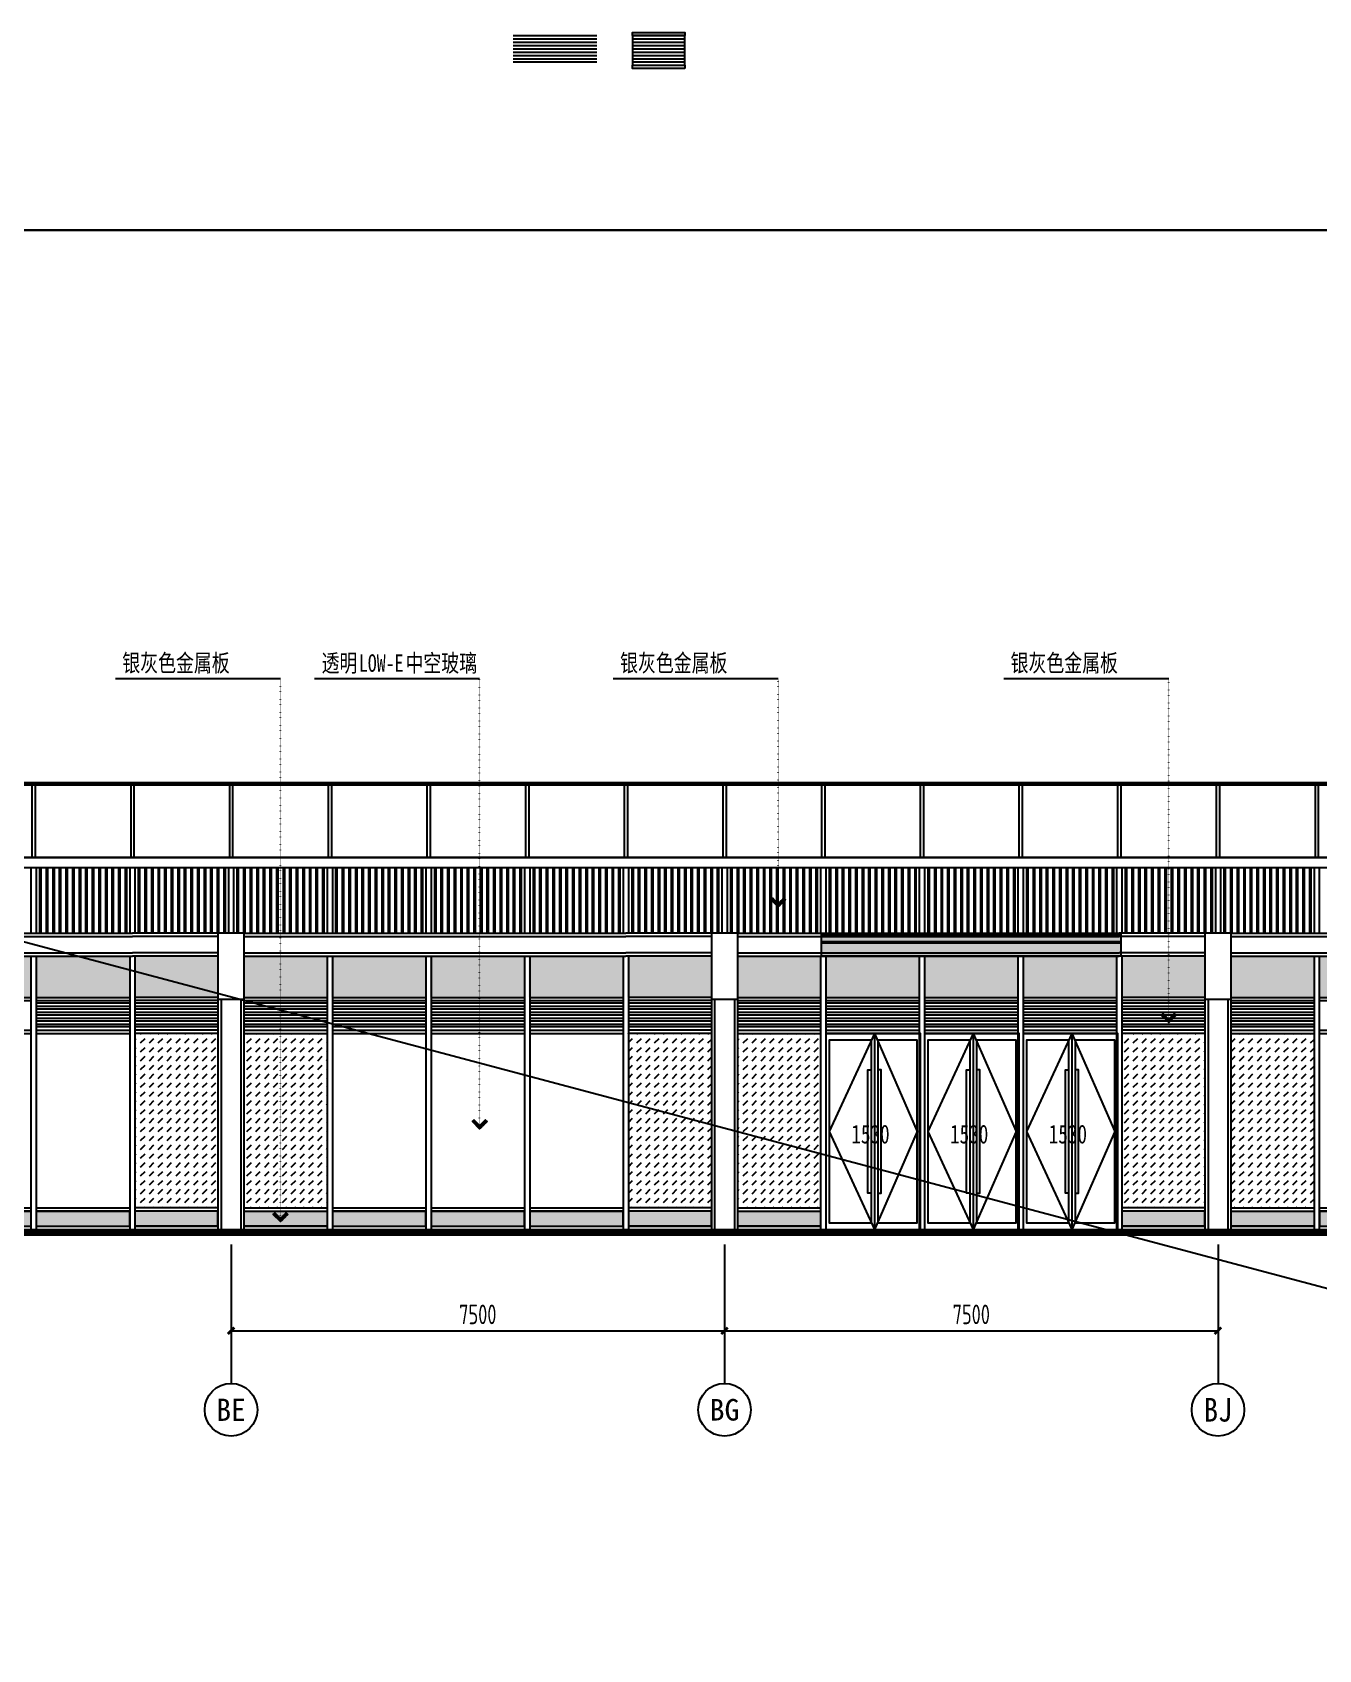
# Model space of a CAD drawing. Extents: x 72637 to 526294, y -245768 to 30884.
# Drawn here: x 155285 to 174835, y -136917 to -112345 of the extents above; entities that cross this region are included whole.
import ezdxf
from ezdxf.enums import TextEntityAlignment as Align

# ---------------------------------------------------------------- set-up
doc = ezdxf.new("R2010")
doc.units = 0
doc.header["$LTSCALE"] = 10
doc.header["$MEASUREMENT"] = 0
doc.linetypes.add('DOT2', pattern=[0.125, 0, -0.125])
for name, color, linetype in [('01-标注_符号', 200, 'Continuous'), ('01-标注_轴线坐标', 132, 'Continuous'), ('02-TEXT_标注', 130, 'Continuous'), ('02-TEXT_轴号', 7, 'Continuous'), ('05-填充_156', 156, 'Continuous'), ('05-填充_18', 18, 'Continuous'), ('A-C_玻璃幕墙', 140, 'Continuous'), ('A-C_门', 150, 'Continuous'), ('A-E_栏杆', 232, 'Continuous'), ('AXIS_TEXT', 7, 'Continuous'), ('D-铝板', 181, 'Continuous'), ('E-立面', 255, 'Continuous'), ('E-立面轮廓', 241, 'Continuous')]:
    doc.layers.add(name, color=color, linetype=linetype)
doc.layers.add('04-不打印_辅助线', color=165, linetype='Continuous', plot=False)
doc.styles.add('_TCH_AXIS', font='STXIHEI.TTF', dxfattribs={"width": 0.75})
doc.styles.add('_TCH_DIM_T3', font='ROS1', dxfattribs={"width": 0.8, "bigfont": 'JD'})
doc.styles.add('_TCH_LABEL', font='', dxfattribs={"width": 0.75})
doc.styles.add('COMPLEX', font='COMPLEX')
doc.styles.add('logo-3', font='', dxfattribs={"width": 0.8})
doc.styles.get("Standard").update_dxf_attribs({"font": 'STXIHEI.TTF', "width": 0.75})
doc.styles.get('_TCH_LABEL').set_extended_font_data('SimSun')
doc.styles.get('logo-3').set_extended_font_data('SimSun')
doc.dimstyles.new('_TCH_ARCH&&100', dxfattribs={"dimtxt": 297.5, "dimasz": 100, "dimexe": 250, "dimexo": 300, "dimgap": 100, "dimtad": 1, "dimdec": 0, "dimzin": 0, "dimdsep": 46, "dimtxsty": '_TCH_DIM_T3', "dimblk": 'ARCHTICK', "dimcen": 0.09, "dimclrt": 7, "dimazin": 2, "dimtfac": 1, "dimtdec": 0, "dimtix": 1, "dimtmove": 2, "dimatfit": 3, "dimfxl": 0, "dimtolj": 1, "dimtzin": 0, "dimarcsym": 0})
doc.dimstyles.new('副本 ISO-1', dxfattribs={"dimtxt": 2.5, "dimasz": 1.5, "dimexe": 1.25, "dimexo": 0.625, "dimtad": 1, "dimdec": 0, "dimtxsty": 'logo-3', "dimblk": 'ARCHTICK', "dimcen": 2.5, "dimdle": 1, "dimadec": 0, "dimazin": 0, "dimtfac": 1, "dimtdec": 0, "dimtix": 1, "dimtmove": 0, "dimatfit": 3, "dimldrblk": 'AR', "dimfxl": 0, "dimarcsym": 0})
pattern_1 = [(45, (0, 0), (1e-14, 134.70384), [95.25, -95.25])]

# ---------------------------------------------------------------- blocks, each defined once
blk = doc.blocks.new('A$C57C1027F')
at = {"layer": '05-填充_18'}
h = blk.add_hatch(color=256, dxfattribs=at)
h.dxf.hatch_style = 1
h.paths.add_polyline_path([(-1725, -5450), (-305, -5450), (-305, -5225), (-1725, -5225)])
for points in [[(-1765, -1000), (-265, -1000)], [(-1765, -1050), (-265, -1050)], [(-1765, -1300), (-265, -1300)], [(-1765, -1350), (-265, -1350)], [(-1725, -1975), (-305, -1975)], [(-1725, -2025), (-305, -2025)], [(-1725, -2475), (-305, -2475)], [(-1725, -2525), (-305, -2525)], [(-1725, -5175), (-305, -5175)], [(-1725, -5225), (-305, -5225)], [(-1725, -5450), (-305, -5450)]]:
    blk.add_lwpolyline(points)
blk.add_lwpolyline([(-1725, -5450), (-305, -5450), (-305, -5225), (-1725, -5225)], close=True)
blk = doc.blocks.new('A$C13A150E7')
at = {"layer": '05-填充_18'}
h = blk.add_hatch(color=256, dxfattribs=at)
h.dxf.hatch_style = 1
h.paths.add_polyline_path([(-305, -4400), (-1565, -4400), (-1565, -4175), (-305, -4175)])
for points in [[(-1565, 50), (-265, 50)], [(-1565, 0), (-265, 0)], [(-1565, -250), (-265, -250)], [(-1565, -300), (-265, -300)], [(-1565, -925), (-305, -925)], [(-1565, -975), (-305, -975)], [(-1565, -1425), (-305, -1425)], [(-1565, -1475), (-305, -1475)], [(-1565, -4125), (-305, -4125)], [(-1565, -4175), (-305, -4175)], [(-1565, -4400), (-305, -4400)]]:
    blk.add_lwpolyline(points)
blk.add_lwpolyline([(-305, -4400), (-1565, -4400), (-1565, -4175), (-305, -4175)], close=True)
blk = doc.blocks.new('A$C1B5E7238')
blk.add_lwpolyline([(-400, -4500), (0, -4500), (0, 0), (-400, 0)], close=True)
for points in [[(-400, -1000), (0, -1000)], [(-350, -1000), (-350, -4500)], [(-50, -1000), (-50, -4500)]]:
    blk.add_lwpolyline(points)
blk = doc.blocks.new('A$C7421178B')
for points in [[(-33442, 0), (-33442, -1000)], [(-33392, 0), (-33392, -1000)], [(-31682, 0), (-31682, -1000)], [(-31602, 0), (-31602, -1000)], [(-30182, 0), (-30182, -1000)], [(-30102, 0), (-30102, -1000)], [(-28682, 0), (-28682, -1000)], [(-28602, 0), (-28602, -1000)], [(-27182, 0), (-27182, -1000)], [(-27102, 0), (-27102, -1000)], [(-25682, 0), (-25682, -1000)], [(-25602, 0), (-25602, -1000)], [(-24182, 0), (-24182, -1000)], [(-24102, 0), (-24102, -1000)], [(-22682, 0), (-22682, -1000)], [(-22602, 0), (-22602, -1000)], [(-21182, 0), (-21182, -1000)], [(-21102, 0), (-21102, -1000)], [(-19682, 0), (-19682, -1000)], [(-19602, 0), (-19602, -1000)], [(-18182, 0), (-18182, -1000)], [(-18102, 0), (-18102, -1000)], [(-16682, 0), (-16682, -1000)], [(-16602, 0), (-16602, -1000)], [(-15182, 0), (-15182, -1000)], [(-15102, 0), (-15102, -1000)], [(-13682, 0), (-13682, -1000)], [(-13602, 0), (-13602, -1000)], [(-12182, 0), (-12182, -1000)], [(-12102, 0), (-12102, -1000)], [(-10682, 0), (-10682, -1000)], [(-10602, 0), (-10602, -1000)], [(-9182, 0), (-9182, -1000)], [(-9102, 0), (-9102, -1000)], [(-7682, 0), (-7682, -1000)], [(-7602, 0), (-7602, -1000)], [(-6182, 0), (-6182, -1000)], [(-6102, 0), (-6102, -1000)], [(-4682, 0), (-4682, -1000)], [(-4602, 0), (-4602, -1000)], [(-3182, 0), (-3182, -1000)], [(-3102, 0), (-3102, -1000)], [(-1682, 0), (-1682, -1000)], [(-1602, 0), (-1602, -1000)], [(-65, 0), (-65, -1000)], [(15, 0), (15, -1000)], [(-33417, -1050), (-33417, -1300)], [(-33442, -1350), (-33442, -1975)], [(-33392, -1350), (-33392, -1975)], [(-31682, -1350), (-31682, -5500)], [(-31602, -1350), (-31602, -5500)], [(-30182, -1350), (-30182, -5500)], [(-30102, -1350), (-30102, -5500)], [(-28682, -1350), (-28682, -5500)], [(-28602, -1350), (-28602, -5500)], [(-27182, -1350), (-27182, -5500)], [(-27102, -1350), (-27102, -5500)], [(-25682, -1350), (-25682, -5500)], [(-25602, -1350), (-25602, -5500)], [(-24182, -1350), (-24182, -5500)], [(-24102, -1350), (-24102, -5500)], [(-22682, -1350), (-22682, -5500)], [(-22602, -1350), (-22602, -5500)], [(-19682, -1350), (-19682, -5500)], [(-19602, -1350), (-19602, -5500)], [(-18182, -1350), (-18182, -5500)], [(-18102, -1350), (-18102, -5500)], [(-16682, -1350), (-16682, -5500)], [(-16602, -1350), (-16602, -5500)], [(-15182, -1350), (-15182, -5500)], [(-15102, -1350), (-15102, -5500)], [(-12182, -1350), (-12182, -5500)], [(-12102, -1350), (-12102, -5500)], [(-10682, -1350), (-10682, -5500)], [(-10602, -1350), (-10602, -5500)], [(-9182, -1350), (-9182, -5500)], [(-9102, -1350), (-9102, -5500)], [(-7682, -1350), (-7682, -5500)], [(-7602, -1350), (-7602, -5500)], [(-4682, -1350), (-4682, -5500)], [(-4602, -1350), (-4602, -5500)], [(-3182, -1350), (-3182, -5500)], [(-3102, -1350), (-3102, -5500)], [(-1682, -1350), (-1682, -5500)], [(-1602, -1350), (-1602, -5500)], [(-65, -1350), (-65, -5500)], [(15, -1350), (15, -5500)], [(-33442, -2025), (-33442, -2475)], [(-33392, -2025), (-33392, -2475)], [(-33442, -2525), (-33442, -5175)], [(-33392, -2525), (-33392, -5175)], [(-33442, -5225), (-33442, -5450)], [(-33392, -5225), (-33392, -5450)]]:
    blk.add_lwpolyline(points)
blk = doc.blocks.new('A$C239A4765')
for points in [[(-1765, 2200), (-265, 2200)], [(-1765, 2150), (-265, 2150)], [(-1765, 1900), (-265, 1900)], [(-1765, 1850), (-265, 1850)], [(-1725, 1225), (-305, 1225)], [(-1725, 1175), (-305, 1175)], [(-1725, 725), (-305, 725)], [(-1725, 675), (-305, 675)]]:
    blk.add_lwpolyline(points)
blk = doc.blocks.new('A$C5A9C2ED8')
for points in [[(-1725, 0), (-285, 0), (-285, 2975), (-1725, 2975)], [(-1035, 550), (-1085, 550), (-1085, 2425), (-1035, 2425)], [(-935, 550), (-885, 550), (-885, 2425), (-935, 2425)]]:
    blk.add_lwpolyline(points, close=True)
for points in [[(-985, 2975), (-1675, 1487), (-985, 0)], [(-985, 2975), (-985, 0)], [(-985, 2975), (-335, 1487), (-985, 0)], [(-1035, 2875), (-1675, 2875), (-1675, 100), (-1035, 100)], [(-1035, 2875), (-1035, 100)], [(-935, 2875), (-935, 100)], [(-935, 100), (-335, 100), (-335, 2875), (-935, 2875)]]:
    blk.add_lwpolyline(points)
at = {"layer": '04-不打印_辅助线', "width": 0.75}
blk.add_text('1530', height=285.4, dxfattribs=at).set_placement((-1338, 1305))
blk = doc.blocks.new('A$C7F3F16C1')
for points in [[(-1385, 0), (-1385, -1000)], [(-1365, 0), (-1365, -1000)], [(-1285, 0), (-1285, -1000)], [(-1265, 0), (-1265, -1000)], [(-1185, 0), (-1185, -1000)], [(-1165, 0), (-1165, -1000)], [(-1085, 0), (-1085, -1000)], [(-1065, 0), (-1065, -1000)], [(-985, 0), (-985, -1000)], [(-965, 0), (-965, -1000)], [(-885, 0), (-885, -1000)], [(-865, 0), (-865, -1000)], [(-785, 0), (-785, -1000)], [(-765, 0), (-765, -1000)], [(-685, 0), (-685, -1000)], [(-665, 0), (-665, -1000)], [(-585, 0), (-585, -1000)], [(-565, 0), (-565, -1000)], [(-485, 0), (-485, -1000)], [(-465, 0), (-465, -1000)], [(-385, 0), (-385, -1000)], [(-365, 0), (-365, -1000)], [(-285, 0), (-285, -1000)], [(-265, 0), (-265, -1000)], [(-185, 0), (-185, -1000)], [(-165, 0), (-165, -1000)], [(-85, 0), (-85, -1000)], [(-65, 0), (-65, -1000)]]:
    blk.add_lwpolyline(points)
blk = doc.blocks.new('A$C56D91DD9')
for points in [[(-33167, 0), (-33167, -1100)], [(-33117, 0), (-33117, -1100)], [(-31667, 0), (-31667, -1100)], [(-31617, 0), (-31617, -1100)], [(-30167, 0), (-30167, -1100)], [(-30117, 0), (-30117, -1100)], [(-28667, 0), (-28667, -1100)], [(-28617, 0), (-28617, -1100)], [(-27167, 0), (-27167, -1100)], [(-27117, 0), (-27117, -1100)], [(-25667, 0), (-25667, -1100)], [(-25617, 0), (-25617, -1100)], [(-24167, 0), (-24167, -1100)], [(-24117, 0), (-24117, -1100)], [(-22667, 0), (-22667, -1100)], [(-22617, 0), (-22617, -1100)], [(-21167, 0), (-21167, -1100)], [(-21117, 0), (-21117, -1100)], [(-19667, 0), (-19667, -1100)], [(-19617, 0), (-19617, -1100)], [(-18167, 0), (-18167, -1100)], [(-18117, 0), (-18117, -1100)], [(-16667, 0), (-16667, -1100)], [(-16617, 0), (-16617, -1100)], [(-15167, 0), (-15167, -1100)], [(-15117, 0), (-15117, -1100)], [(-13667, 0), (-13667, -1100)], [(-13617, 0), (-13617, -1100)], [(-12167, 0), (-12167, -1100)], [(-12117, 0), (-12117, -1100)], [(-10667, 0), (-10667, -1100)], [(-10617, 0), (-10617, -1100)], [(-9167, 0), (-9167, -1100)], [(-9117, 0), (-9117, -1100)], [(-7667, 0), (-7667, -1100)], [(-7617, 0), (-7617, -1100)], [(-6167, 0), (-6167, -1100)], [(-6117, 0), (-6117, -1100)], [(-4667, 0), (-4667, -1100)], [(-4617, 0), (-4617, -1100)], [(-3167, 0), (-3167, -1100)], [(-3117, 0), (-3117, -1100)], [(-1667, 0), (-1667, -1100)], [(-1617, 0), (-1617, -1100)], [(-167, 0), (-167, -1100)], [(-117, 0), (-117, -1100)]]:
    blk.add_lwpolyline(points)
blk = doc.blocks.new('*U63')
at = {"layer": '05-填充_18'}
h = blk.add_hatch(color=256, dxfattribs=at)
h.dxf.hatch_style = 1
h.paths.add_polyline_path([(0, 350), (4550, 350), (4550, 0), (0, 0)])
blk.add_lwpolyline([(0, 350), (4550, 350), (4550, 0), (0, 0)], close=True)
for points in [[(4550, 325), (0, 325)], [(0, 225), (4550, 225)], [(4550, 200), (0, 200)]]:
    blk.add_lwpolyline(points)
blk = doc.blocks.new('_ArchTick')
at = {"color": 0, "linetype": 'ByBlock', "const_width": 0.4}
blk.add_lwpolyline([(-0.5, -0.5), (0.5, 0.5)], dxfattribs=at)
blk = doc.blocks.new('*X11')
at = {"color": 0}
for p, q in [((-1012.299, 1692.736), (-1012.297, 1692.736)), ((-1012.299, 1692.709), (-1012.299, 1692.736)), ((-1012.298, 1692.708), (-1012.298, 1692.736)), ((-1012.312, 1692.723), (-1012.284, 1692.723)), ((-1012.312, 1692.722), (-1012.312, 1692.723)), ((-1012.312, 1692.618), (-1012.283, 1692.618)), ((-1012.312, 1692.617), (-1012.312, 1692.618)), ((-1012.311, 1692.724), (-1012.285, 1692.724)), ((-1012.311, 1692.721), (-1012.311, 1692.724)), ((-1012.311, 1692.722), (-1012.283, 1692.722)), ((-1012.311, 1692.619), (-1012.282, 1692.619)), ((-1012.311, 1692.616), (-1012.311, 1692.619)), ((-1012.311, 1692.617), (-1012.284, 1692.617)), ((-1012.31, 1692.725), (-1012.286, 1692.725)), ((-1012.31, 1692.72), (-1012.31, 1692.725)), ((-1012.31, 1692.721), (-1012.282, 1692.721)), ((-1012.31, 1692.62), (-1012.281, 1692.62)), ((-1012.31, 1692.615), (-1012.31, 1692.62)), ((-1012.31, 1692.616), (-1012.285, 1692.616)), ((-1012.309, 1692.726), (-1012.287, 1692.726)), ((-1012.309, 1692.719), (-1012.309, 1692.726)), ((-1012.309, 1692.72), (-1012.281, 1692.72)), ((-1012.309, 1692.621), (-1012.28, 1692.621)), ((-1012.309, 1692.614), (-1012.309, 1692.621)), ((-1012.309, 1692.615), (-1012.286, 1692.615)), ((-1012.308, 1692.727), (-1012.288, 1692.727)), ((-1012.308, 1692.718), (-1012.308, 1692.727)), ((-1012.308, 1692.719), (-1012.28, 1692.719)), ((-1012.308, 1692.622), (-1012.279, 1692.622)), ((-1012.308, 1692.613), (-1012.308, 1692.622)), ((-1012.308, 1692.614), (-1012.287, 1692.614)), ((-1012.307, 1692.728), (-1012.289, 1692.728)), ((-1012.307, 1692.717), (-1012.307, 1692.728)), ((-1012.307, 1692.718), (-1012.279, 1692.718)), ((-1012.307, 1692.623), (-1012.278, 1692.623)), ((-1012.307, 1692.612), (-1012.307, 1692.623)), ((-1012.307, 1692.613), (-1012.288, 1692.613)), ((-1012.306, 1692.729), (-1012.29, 1692.729)), ((-1012.306, 1692.716), (-1012.306, 1692.729)), ((-1012.306, 1692.717), (-1012.278, 1692.717)), ((-1012.306, 1692.624), (-1012.277, 1692.624)), ((-1012.306, 1692.611), (-1012.306, 1692.624)), ((-1012.306, 1692.612), (-1012.289, 1692.612)), ((-1012.305, 1692.73), (-1012.291, 1692.73)), ((-1012.305, 1692.715), (-1012.305, 1692.73)), ((-1012.305, 1692.716), (-1012.277, 1692.716)), ((-1012.305, 1692.625), (-1012.276, 1692.625)), ((-1012.305, 1692.61), (-1012.305, 1692.625)), ((-1012.305, 1692.611), (-1012.29, 1692.611)), ((-1012.304, 1692.731), (-1012.292, 1692.731)), ((-1012.304, 1692.714), (-1012.304, 1692.731)), ((-1012.304, 1692.715), (-1012.276, 1692.715)), ((-1012.304, 1692.626), (-1012.275, 1692.626)), ((-1012.304, 1692.609), (-1012.304, 1692.626)), ((-1012.304, 1692.61), (-1012.291, 1692.61)), ((-1012.303, 1692.732), (-1012.293, 1692.732)), ((-1012.303, 1692.713), (-1012.303, 1692.732)), ((-1012.303, 1692.714), (-1012.275, 1692.714)), ((-1012.303, 1692.627), (-1012.274, 1692.627)), ((-1012.303, 1692.608), (-1012.303, 1692.627)), ((-1012.303, 1692.609), (-1012.292, 1692.609)), ((-1012.302, 1692.733), (-1012.294, 1692.733)), ((-1012.302, 1692.712), (-1012.302, 1692.733)), ((-1012.302, 1692.713), (-1012.274, 1692.713)), ((-1012.302, 1692.628), (-1012.273, 1692.628)), ((-1012.302, 1692.607), (-1012.302, 1692.628)), ((-1012.302, 1692.608), (-1012.293, 1692.608)), ((-1012.301, 1692.734), (-1012.295, 1692.734)), ((-1012.301, 1692.711), (-1012.301, 1692.734)), ((-1012.301, 1692.712), (-1012.273, 1692.712)), ((-1012.301, 1692.629), (-1012.272, 1692.629)), ((-1012.301, 1692.606), (-1012.301, 1692.629)), ((-1012.301, 1692.607), (-1012.294, 1692.607)), ((-1012.3, 1692.735), (-1012.296, 1692.735)), ((-1012.3, 1692.71), (-1012.3, 1692.735)), ((-1012.3, 1692.711), (-1012.272, 1692.711)), ((-1012.3, 1692.63), (-1012.271, 1692.63)), ((-1012.3, 1692.605), (-1012.3, 1692.63)), ((-1012.3, 1692.606), (-1012.295, 1692.606)), ((-1012.299, 1692.71), (-1012.271, 1692.71)), ((-1012.299, 1692.631), (-1012.27, 1692.631)), ((-1012.299, 1692.604), (-1012.299, 1692.631)), ((-1012.299, 1692.605), (-1012.296, 1692.605)), ((-1012.298, 1692.709), (-1012.27, 1692.709)), ((-1012.298, 1692.632), (-1012.269, 1692.632)), ((-1012.298, 1692.603), (-1012.298, 1692.632)), ((-1012.298, 1692.604), (-1012.297, 1692.604)), ((-1012.297, 1692.707), (-1012.297, 1692.735)), ((-1012.297, 1692.708), (-1012.269, 1692.708)), ((-1012.297, 1692.633), (-1012.268, 1692.633)), ((-1012.297, 1692.604), (-1012.297, 1692.633)), ((-1012.296, 1692.706), (-1012.296, 1692.734)), ((-1012.296, 1692.707), (-1012.268, 1692.707)), ((-1012.296, 1692.634), (-1012.267, 1692.634)), ((-1012.296, 1692.605), (-1012.296, 1692.634)), ((-1012.295, 1692.705), (-1012.295, 1692.733)), ((-1012.295, 1692.706), (-1012.267, 1692.706)), ((-1012.295, 1692.635), (-1012.266, 1692.635)), ((-1012.295, 1692.606), (-1012.295, 1692.635)), ((-1012.294, 1692.704), (-1012.294, 1692.732)), ((-1012.294, 1692.705), (-1012.266, 1692.705)), ((-1012.294, 1692.636), (-1012.265, 1692.636)), ((-1012.294, 1692.607), (-1012.294, 1692.636)), ((-1012.293, 1692.703), (-1012.293, 1692.731)), ((-1012.293, 1692.704), (-1012.265, 1692.704)), ((-1012.293, 1692.637), (-1012.264, 1692.637)), ((-1012.293, 1692.608), (-1012.293, 1692.637)), ((-1012.292, 1692.702), (-1012.292, 1692.73)), ((-1012.292, 1692.703), (-1012.264, 1692.703)), ((-1012.292, 1692.638), (-1012.263, 1692.638)), ((-1012.292, 1692.609), (-1012.292, 1692.638)), ((-1012.291, 1692.701), (-1012.291, 1692.729)), ((-1012.291, 1692.702), (-1012.263, 1692.702)), ((-1012.291, 1692.639), (-1012.262, 1692.639)), ((-1012.291, 1692.61), (-1012.291, 1692.639)), ((-1012.29, 1692.7), (-1012.29, 1692.728)), ((-1012.29, 1692.701), (-1012.262, 1692.701)), ((-1012.29, 1692.64), (-1012.261, 1692.64)), ((-1012.29, 1692.611), (-1012.29, 1692.64)), ((-1012.289, 1692.699), (-1012.289, 1692.727)), ((-1012.289, 1692.7), (-1012.261, 1692.7)), ((-1012.289, 1692.641), (-1012.26, 1692.641)), ((-1012.289, 1692.612), (-1012.289, 1692.641)), ((-1012.288, 1692.698), (-1012.288, 1692.726)), ((-1012.288, 1692.699), (-1012.26, 1692.699)), ((-1012.288, 1692.642), (-1012.259, 1692.642)), ((-1012.288, 1692.613), (-1012.288, 1692.642)), ((-1012.287, 1692.697), (-1012.287, 1692.725)), ((-1012.287, 1692.698), (-1012.259, 1692.698)), ((-1012.287, 1692.643), (-1012.258, 1692.643)), ((-1012.287, 1692.614), (-1012.287, 1692.643)), ((-1012.286, 1692.696), (-1012.286, 1692.724)), ((-1012.286, 1692.697), (-1012.258, 1692.697)), ((-1012.286, 1692.644), (-1012.257, 1692.644)), ((-1012.286, 1692.615), (-1012.286, 1692.644)), ((-1012.285, 1692.695), (-1012.285, 1692.723)), ((-1012.285, 1692.696), (-1012.257, 1692.696)), ((-1012.285, 1692.645), (-1012.256, 1692.645)), ((-1012.285, 1692.616), (-1012.285, 1692.645)), ((-1012.284, 1692.694), (-1012.284, 1692.722)), ((-1012.284, 1692.695), (-1012.256, 1692.695)), ((-1012.284, 1692.646), (-1012.255, 1692.646)), ((-1012.284, 1692.617), (-1012.284, 1692.646)), ((-1012.283, 1692.693), (-1012.283, 1692.721)), ((-1012.283, 1692.694), (-1012.255, 1692.694)), ((-1012.283, 1692.647), (-1012.254, 1692.647)), ((-1012.283, 1692.618), (-1012.283, 1692.647)), ((-1012.282, 1692.692), (-1012.282, 1692.72)), ((-1012.282, 1692.693), (-1012.254, 1692.693)), ((-1012.282, 1692.648), (-1012.253, 1692.648)), ((-1012.282, 1692.619), (-1012.282, 1692.648)), ((-1012.281, 1692.691), (-1012.281, 1692.719)), ((-1012.281, 1692.692), (-1012.253, 1692.692)), ((-1012.281, 1692.649), (-1012.252, 1692.649)), ((-1012.281, 1692.62), (-1012.281, 1692.649)), ((-1012.28, 1692.69), (-1012.28, 1692.718)), ((-1012.28, 1692.691), (-1012.252, 1692.691)), ((-1012.28, 1692.65), (-1012.251, 1692.65)), ((-1012.28, 1692.621), (-1012.28, 1692.65)), ((-1012.279, 1692.689), (-1012.279, 1692.717)), ((-1012.279, 1692.69), (-1012.251, 1692.69)), ((-1012.279, 1692.651), (-1012.25, 1692.651)), ((-1012.279, 1692.622), (-1012.279, 1692.651)), ((-1012.278, 1692.688), (-1012.278, 1692.716)), ((-1012.278, 1692.689), (-1012.25, 1692.689)), ((-1012.278, 1692.652), (-1012.249, 1692.652)), ((-1012.278, 1692.623), (-1012.278, 1692.652)), ((-1012.277, 1692.687), (-1012.277, 1692.715)), ((-1012.277, 1692.688), (-1012.249, 1692.688)), ((-1012.277, 1692.653), (-1012.248, 1692.653)), ((-1012.277, 1692.624), (-1012.277, 1692.653)), ((-1012.276, 1692.686), (-1012.276, 1692.714)), ((-1012.276, 1692.687), (-1012.248, 1692.687)), ((-1012.276, 1692.654), (-1012.247, 1692.654)), ((-1012.276, 1692.625), (-1012.276, 1692.654)), ((-1012.275, 1692.685), (-1012.275, 1692.713)), ((-1012.275, 1692.686), (-1012.247, 1692.686)), ((-1012.275, 1692.655), (-1012.246, 1692.655)), ((-1012.275, 1692.626), (-1012.275, 1692.655)), ((-1012.274, 1692.684), (-1012.274, 1692.712)), ((-1012.274, 1692.685), (-1012.246, 1692.685)), ((-1012.274, 1692.656), (-1012.245, 1692.656)), ((-1012.274, 1692.627), (-1012.274, 1692.656)), ((-1012.273, 1692.683), (-1012.273, 1692.711)), ((-1012.273, 1692.684), (-1012.245, 1692.684)), ((-1012.273, 1692.657), (-1012.244, 1692.657)), ((-1012.273, 1692.628), (-1012.273, 1692.657)), ((-1012.272, 1692.682), (-1012.272, 1692.71)), ((-1012.272, 1692.683), (-1012.244, 1692.683)), ((-1012.272, 1692.658), (-1012.243, 1692.658)), ((-1012.272, 1692.629), (-1012.272, 1692.658)), ((-1012.271, 1692.681), (-1012.271, 1692.709)), ((-1012.271, 1692.682), (-1012.243, 1692.682)), ((-1012.271, 1692.659), (-1012.242, 1692.659)), ((-1012.271, 1692.63), (-1012.271, 1692.659)), ((-1012.27, 1692.68), (-1012.27, 1692.708)), ((-1012.27, 1692.681), (-1012.242, 1692.681)), ((-1012.27, 1692.66), (-1012.241, 1692.66)), ((-1012.27, 1692.631), (-1012.27, 1692.66)), ((-1012.269, 1692.679), (-1012.269, 1692.707)), ((-1012.269, 1692.68), (-1012.241, 1692.68)), ((-1012.269, 1692.661), (-1012.24, 1692.661)), ((-1012.269, 1692.632), (-1012.269, 1692.661)), ((-1012.268, 1692.678), (-1012.268, 1692.706)), ((-1012.268, 1692.679), (-1012.24, 1692.679)), ((-1012.268, 1692.662), (-1012.239, 1692.662)), ((-1012.268, 1692.633), (-1012.268, 1692.662)), ((-1012.267, 1692.677), (-1012.267, 1692.705)), ((-1012.267, 1692.678), (-1012.239, 1692.678)), ((-1012.267, 1692.663), (-1012.238, 1692.663)), ((-1012.267, 1692.634), (-1012.267, 1692.663)), ((-1012.266, 1692.676), (-1012.266, 1692.704)), ((-1012.266, 1692.677), (-1012.238, 1692.677)), ((-1012.266, 1692.664), (-1012.237, 1692.664)), ((-1012.266, 1692.635), (-1012.266, 1692.664)), ((-1012.265, 1692.675), (-1012.265, 1692.703)), ((-1012.265, 1692.676), (-1012.237, 1692.676)), ((-1012.265, 1692.665), (-1012.236, 1692.665)), ((-1012.265, 1692.636), (-1012.265, 1692.665)), ((-1012.264, 1692.674), (-1012.264, 1692.702)), ((-1012.264, 1692.675), (-1012.236, 1692.675)), ((-1012.264, 1692.666), (-1012.235, 1692.666)), ((-1012.264, 1692.637), (-1012.264, 1692.666)), ((-1012.263, 1692.673), (-1012.263, 1692.701)), ((-1012.263, 1692.674), (-1012.235, 1692.674)), ((-1012.263, 1692.667), (-1012.234, 1692.667)), ((-1012.263, 1692.638), (-1012.263, 1692.667)), ((-1012.262, 1692.672), (-1012.262, 1692.7)), ((-1012.262, 1692.673), (-1012.234, 1692.673)), ((-1012.262, 1692.668), (-1012.233, 1692.668)), ((-1012.262, 1692.639), (-1012.262, 1692.668)), ((-1012.261, 1692.671), (-1012.261, 1692.699)), ((-1012.261, 1692.672), (-1012.233, 1692.672)), ((-1012.261, 1692.669), (-1012.232, 1692.669)), ((-1012.261, 1692.64), (-1012.261, 1692.669)), ((-1012.26, 1692.67), (-1012.26, 1692.698)), ((-1012.26, 1692.671), (-1012.232, 1692.671)), ((-1012.26, 1692.67), (-1012.231, 1692.67)), ((-1012.26, 1692.641), (-1012.26, 1692.67)), ((-1012.259, 1692.642), (-1012.259, 1692.697)), ((-1012.258, 1692.643), (-1012.258, 1692.696)), ((-1012.257, 1692.644), (-1012.257, 1692.695)), ((-1012.256, 1692.645), (-1012.256, 1692.694)), ((-1012.255, 1692.646), (-1012.255, 1692.693)), ((-1012.254, 1692.647), (-1012.254, 1692.692)), ((-1012.253, 1692.648), (-1012.253, 1692.691)), ((-1012.252, 1692.649), (-1012.252, 1692.69)), ((-1012.251, 1692.65), (-1012.251, 1692.689)), ((-1012.25, 1692.651), (-1012.25, 1692.688)), ((-1012.249, 1692.652), (-1012.249, 1692.687)), ((-1012.248, 1692.653), (-1012.248, 1692.686)), ((-1012.247, 1692.654), (-1012.247, 1692.685)), ((-1012.246, 1692.655), (-1012.246, 1692.684)), ((-1012.245, 1692.656), (-1012.245, 1692.683)), ((-1012.244, 1692.657), (-1012.244, 1692.682)), ((-1012.243, 1692.658), (-1012.243, 1692.681)), ((-1012.242, 1692.659), (-1012.242, 1692.68)), ((-1012.241, 1692.66), (-1012.241, 1692.679)), ((-1012.24, 1692.661), (-1012.24, 1692.678)), ((-1012.239, 1692.662), (-1012.239, 1692.677)), ((-1012.238, 1692.663), (-1012.238, 1692.676)), ((-1012.237, 1692.664), (-1012.237, 1692.675)), ((-1012.236, 1692.665), (-1012.236, 1692.674)), ((-1012.235, 1692.666), (-1012.235, 1692.673)), ((-1012.234, 1692.667), (-1012.234, 1692.672)), ((-1012.233, 1692.668), (-1012.233, 1692.671)), ((-1012.232, 1692.669), (-1012.232, 1692.67))]:
    blk.add_line(p, q, dxfattribs=at)
blk = doc.blocks.new('A-ARROW')
blk.add_lwpolyline([(0.081, 0.052), (0.067, 0.067), (0, 0), (0.067, -0.067), (0.081, -0.052), (0.028, 0)], close=True)
at = {"rotation": 180}
blk.add_blockref('*X11', (-1012.231, 1692.67), dxfattribs=at)
blk = doc.blocks.new('AR')
at = {"xscale": -21.59999999986031, "yscale": 21.59999999999127, "zscale": 21.6, "rotation": 359.9999997162888}
blk.add_blockref('A-ARROW', (0, 0), dxfattribs=at)
blk = doc.blocks.new('*U109')
for points in [[(-480, -40), (-1740, -40)], [(-480, -90), (-1740, -90)], [(-480, -130), (-1740, -130)], [(-480, -180), (-1740, -180)], [(-480, -220), (-1740, -220)], [(-480, -270), (-1740, -270)], [(-480, -310), (-1740, -310)], [(-480, -360), (-1740, -360)], [(-480, -400), (-1740, -400)]]:
    blk.add_lwpolyline(points)
blk = doc.blocks.new('*U108')
for points in [[(-320, -40), (-1740, -40)], [(-320, -90), (-1740, -90)], [(-320, -130), (-1740, -130)], [(-320, -180), (-1740, -180)], [(-320, -220), (-1740, -220)], [(-320, -270), (-1740, -270)], [(-320, -310), (-1740, -310)], [(-320, -360), (-1740, -360)], [(-320, -400), (-1740, -400)]]:
    blk.add_lwpolyline(points)
blk = doc.blocks.new('_AXISO')
blk.add_circle((0, 0), 0.5)
at = {"layer": 'AXIS_TEXT', "style": 'COMPLEX', "width": 1.041667}
blk.add_attdef('A', text='', height=0.56, dxfattribs=at).set_placement((-0.25, -0.28), (0.25, -0.28), align=Align.FIT)
blk = doc.blocks.new('*D2437')
at = {"layer": '01-标注_轴线坐标', "color": 0, "lineweight": -2, "transparency": 16777216}
for p, q in [((158305, -131763), (158305, -132322)), ((165805, -131763), (165805, -132322)), ((158305, -132072), (165805, -132072))]:
    blk.add_line(p, q, dxfattribs=at)
at = {"layer": 'Defpoints', "color": 0, "transparency": 16777216}
for p in [(158305, -131463), (165805, -131463), (165805, -132072)]:
    blk.add_point(p, dxfattribs=at)
at = {"layer": '01-标注_轴线坐标', "color": 0, "lineweight": -2, "transparency": 16777216, "xscale": 100, "yscale": 100, "zscale": 100, "rotation": 180}
blk.add_blockref('_ArchTick', (158305, -132072), dxfattribs=at)
at = {"layer": '01-标注_轴线坐标', "color": 0, "lineweight": -2, "transparency": 16777216, "xscale": 100, "yscale": 100, "zscale": 100}
blk.add_blockref('_ArchTick', (165805, -132072), dxfattribs=at)
at = {"layer": '01-标注_轴线坐标', "color": 7, "transparency": 16777216, "insert": (162055, -131823), "char_height": 297.5, "attachment_point": 5, "style": '_TCH_DIM_T3'}
blk.add_mtext('\\A1;7500', dxfattribs=at)
blk = doc.blocks.new('*D2438')
at = {"layer": '01-标注_轴线坐标', "color": 0, "lineweight": -2, "transparency": 16777216}
for p, q in [((165805, -131763), (165805, -132322)), ((173305, -131763), (173305, -132322)), ((165805, -132072), (173305, -132072))]:
    blk.add_line(p, q, dxfattribs=at)
at = {"layer": 'Defpoints', "color": 0, "transparency": 16777216}
for p in [(165805, -131463), (173305, -131463), (173305, -132072)]:
    blk.add_point(p, dxfattribs=at)
at = {"layer": '01-标注_轴线坐标', "color": 0, "lineweight": -2, "transparency": 16777216, "xscale": 100, "yscale": 100, "zscale": 100, "rotation": 180}
blk.add_blockref('_ArchTick', (165805, -132072), dxfattribs=at)
at = {"layer": '01-标注_轴线坐标', "color": 0, "lineweight": -2, "transparency": 16777216, "xscale": 100, "yscale": 100, "zscale": 100}
blk.add_blockref('_ArchTick', (173305, -132072), dxfattribs=at)
at = {"layer": '01-标注_轴线坐标', "color": 7, "transparency": 16777216, "insert": (169555, -131823), "char_height": 297.5, "attachment_point": 5, "style": '_TCH_DIM_T3'}
blk.add_mtext('\\A1;7500', dxfattribs=at)

msp = doc.modelspace()

# ---------------------------------------------------------------- hatches: boundary and pattern name
at = {"layer": '05-填充_156'}
h = msp.add_hatch(dxfattribs=at)
h.set_pattern_fill('_USER', color=256, scale=50, pattern_type=0)
h.set_pattern_definition([(0, (164403.86, -112844.647), (0, 50), [])])
h.paths.add_polyline_path([(164403.9, -112844.6), (165203.9, -112844.6), (165203.9, -112394.6), (164403.9, -112394.6)])
h = msp.add_hatch(dxfattribs=at)
h.set_pattern_fill('CROSS', color=256, scale=100)
h.set_pattern_definition([(0, (0, 0), (158.75, 158.75), [79.375, -238.125]), (90, (39.69, -39.69), (-158.75, 158.75), [79.375, -238.125])])
h.paths.add_polyline_path([(174779.9, -127006.2), (173504.9, -127006.2), (173504.9, -126381.2), (174779.9, -126381.2)])
h.paths.add_polyline_path([(171829.9, -127006.2), (173104.9, -127006.2), (173104.9, -126381.2), (171829.9, -126381.2)])
h.paths.add_polyline_path([(167279.9, -127006.2), (166004.9, -127006.2), (166004.9, -126381.2), (167279.9, -126381.2)])
h.paths.add_polyline_path([(159779.9, -127006.2), (158504.9, -127006.2), (158504.9, -126381.2), (159779.9, -126381.2)])
h.paths.add_polyline_path([(161279.9, -127006.2), (159829.9, -127006.2), (159829.9, -126381.2), (161279.9, -126381.2)])
h.paths.add_polyline_path([(156829.9, -127006.2), (158104.9, -127006.2), (158104.9, -126381.2), (156829.9, -126381.2)])
h.paths.add_polyline_path([(155329.9, -127006.2), (156779.9, -127006.2), (156779.9, -126381.2), (155329.9, -126381.2)])
h.paths.add_polyline_path([(153829.9, -127006.2), (155279.9, -127006.2), (155279.9, -126381.2), (153829.9, -126381.2)])
h.paths.add_polyline_path([(161329.9, -127006.2), (162779.9, -127006.2), (162779.9, -126381.2), (161329.9, -126381.2)])
h.paths.add_polyline_path([(162829.9, -127006.2), (164279.9, -127006.2), (164279.9, -126381.2), (162829.9, -126381.2)])
h.paths.add_polyline_path([(164329.9, -127006.2), (165604.9, -127006.2), (165604.9, -126381.2), (164329.9, -126381.2)])
h.paths.add_polyline_path([(167329.9, -127006.2), (168779.9, -127006.2), (168779.9, -126381.2), (167329.9, -126381.2)])
h.paths.add_polyline_path([(168829.9, -127006.2), (170279.9, -127006.2), (170279.9, -126381.2), (168829.9, -126381.2)])
h.paths.add_polyline_path([(170329.9, -127006.2), (171779.9, -127006.2), (171779.9, -126381.2), (170329.9, -126381.2)])
h.paths.add_polyline_path([(174829.9, -127006.2), (176279.9, -127006.2), (176279.9, -126381.2), (174829.9, -126381.2)])
h.paths.add_polyline_path([(176329.9, -127006.2), (177779.9, -127006.2), (177779.9, -126381.2), (176329.9, -126381.2)])
h.paths.add_polyline_path([(177829.9, -127006.2), (179396.4, -127006.2), (179396.4, -126381.2), (177829.9, -126381.2)])
h.paths.add_polyline_path([(152329.9, -127006.2), (153779.9, -127006.2), (153779.9, -126381.2), (152329.9, -126381.2)], flags=16)
h.paths.add_polyline_path([(150829.9, -127006.2), (152279.9, -127006.2), (152279.9, -126381.2), (150829.9, -126381.2)], flags=16)
h.paths.add_polyline_path([(149329.9, -127006.2), (150779.9, -127006.2), (150779.9, -126381.2), (149329.9, -126381.2)], flags=16)
h.paths.add_polyline_path([(147829.9, -127006.2), (149279.9, -127006.2), (149279.9, -126381.2), (147829.9, -126381.2)], flags=16)
h.paths.add_polyline_path([(146054.9, -127006.2), (147779.9, -127006.2), (147779.9, -126381.2), (146054.9, -126381.2)], flags=16)
h = msp.add_hatch(dxfattribs=at)
h.set_pattern_fill('DASH', color=256, scale=100, angle=45)
h.set_pattern_definition(pattern_1)
h.paths.add_polyline_path([(156844.9, -130206.2), (158104.9, -130206.2), (158104.9, -127556.2), (156844.9, -127556.2)])
h.paths.add_polyline_path([(158504.9, -127556.2), (159764.9, -127556.2), (159764.9, -130206.2), (158504.9, -130206.2)])
h = msp.add_hatch(dxfattribs=at)
h.set_pattern_fill('DASH', color=256, scale=100, angle=45)
h.set_pattern_definition(pattern_1)
h.paths.add_polyline_path([(164344.9, -130206.2), (165604.9, -130206.2), (165604.9, -127556.2), (164344.9, -127556.2)])
h.paths.add_polyline_path([(166004.9, -127556.2), (167264.9, -127556.2), (167264.9, -130206.2), (166004.9, -130206.2)])
h = msp.add_hatch(dxfattribs=at)
h.set_pattern_fill('DASH', color=256, scale=100, angle=45)
h.set_pattern_definition(pattern_1)
h.paths.add_polyline_path([(171844.9, -130206.2), (173104.9, -130206.2), (173104.9, -127556.2), (171844.9, -127556.2)])
h.paths.add_polyline_path([(173504.9, -130206.2), (174764.9, -130206.2), (174764.9, -127556.2), (173504.9, -127556.2)])

# ---------------------------------------------------------------- linework, layer by layer
for points in [[(165203.9, -112394.6), (164403.9, -112394.6), (164403.9, -112344.6), (165203.9, -112344.6)], [(164403.9, -112844.6), (165203.9, -112844.6), (165203.9, -112394.6), (164403.9, -112394.6)], [(165203.9, -112894.6), (164403.9, -112894.6), (164403.9, -112844.6), (165203.9, -112844.6)]]:
    msp.add_lwpolyline(points, close=True)
at = {"layer": '01-标注_符号'}
for p, q in [((159055.3, -122165.3), (156547.7, -122165.3)), ((162083, -122165.3), (159575.4, -122165.3)), ((166620.1, -122165.3), (164112.5, -122165.3)), ((172555.2, -122165.3), (170047.6, -122165.3))]:
    msp.add_line(p, q, dxfattribs=at)
at = {"layer": '01-标注_轴线坐标'}
for p, q in [((158304.9, -130762.7), (158304.9, -132872.1)), ((165804.9, -130762.7), (165804.9, -132872.1)), ((173304.9, -130762.7), (173304.9, -132872.1))]:
    msp.add_line(p, q, dxfattribs=at)
at = {"layer": '04-不打印_辅助线'}
for points in [[(144517.3, -124881.2), (247124.8, -124881.2)], [(144517.3, -125031.2), (247124.8, -125031.2)], [(144517.3, -130531.2), (247124.8, -130531.2)]]:
    msp.add_lwpolyline(points, dxfattribs=at)
at = {"layer": 'A-C_玻璃幕墙'}
for p, q in [((162593.2, -112394.6), (163863.2, -112394.6)), ((162593.2, -112444.6), (163863.2, -112444.6)), ((162593.2, -112494.6), (163863.2, -112494.6)), ((162593.2, -112544.6), (163863.2, -112544.6)), ((162593.2, -112594.6), (163863.2, -112594.6)), ((162593.2, -112644.6), (163863.2, -112644.6)), ((162593.2, -112694.6), (163863.2, -112694.6)), ((162593.2, -112744.6), (163863.2, -112744.6)), ((162593.2, -112794.6), (163863.2, -112794.6))]:
    msp.add_line(p, q, dxfattribs=at)
msp.add_lwpolyline([(114474.7, -115351.9), (288003.1, -115351.9), (288003.1, -161488.6), (114474.7, -161488.6)], close=True, dxfattribs=at)
for points in [[(288003.1, -115351.9), (114474.7, -115351.9), (288003.1, -115351.9)], [(288003.1, -161488.6), (114474.7, -115351.9)], [(179446.4, -124881.2), (145979.9, -124881.2), (145979.9, -125031.2), (179446.4, -125031.2)]]:
    msp.add_lwpolyline(points, dxfattribs=at)
at = {"layer": 'A-E_栏杆'}
msp.add_lwpolyline([(179446.4, -124881.2), (179446.4, -123781.2), (145979.9, -123781.2), (145979.9, -124881.2)], dxfattribs=at)
at = {"layer": 'E-立面'}
msp.add_lwpolyline([(145653.6, -130531.2), (247258.3, -130531.2)], dxfattribs=at)
at = {"layer": 'E-立面轮廓'}
for points, const_width in [([(145954.9, -130531.2), (145954.9, -123756.2), (247111, -123756.2), (247111, -130531.2)], 50), ([(145153.6, -130581.2), (247817.9, -130581.2)], 100)]:
    msp.add_lwpolyline(points, dxfattribs=dict(at, const_width=const_width))

# ---------------------------------------------------------------- block references
at = {"layer": '01-标注_轴线坐标'}
ref = msp.add_blockref('_AXISO', (158304.9, -133272.1), dxfattribs=dict(at, xscale=800, yscale=800, zscale=800))
ref.add_attrib('A', 'BE', dxfattribs={"layer": '02-TEXT_轴号', "height": 337.9, "style": '_TCH_AXIS', "width": 1.185888}).set_placement((158081.6, -133441), (158528.2, -133441), align=Align.FIT)
ref = msp.add_blockref('_AXISO', (165804.9, -133272.1), dxfattribs=dict(at, xscale=800, yscale=800, zscale=800))
ref.add_attrib('A', 'BG', dxfattribs={"layer": '02-TEXT_轴号', "height": 327.03, "style": '_TCH_AXIS', "width": 0.956141}).set_placement((165577.6, -133435.6), (166032.2, -133435.6), align=Align.FIT)
ref = msp.add_blockref('_AXISO', (173304.9, -133272.1), dxfattribs=dict(at, xscale=800, yscale=800, zscale=800))
ref.add_attrib('A', 'BJ', dxfattribs={"layer": '02-TEXT_轴号', "height": 359.35, "style": '_TCH_AXIS', "width": 1.127279}).set_placement((173090.2, -133451.7), (173519.7, -133451.7), align=Align.FIT)
at = {"layer": 'A-C_玻璃幕墙'}
for name, p in [('A$C56D91DD9', (179446.4, -123781.2)), ('A$C7421178B', (179446.4, -125031.2)), ('A$C7F3F16C1', (156779.9, -125031.2)), ('A$C7F3F16C1', (158279.9, -125031.2)), ('A$C7F3F16C1', (159779.9, -125031.2)), ('A$C7F3F16C1', (161279.9, -125031.2)), ('A$C7F3F16C1', (162779.9, -125031.2)), ('A$C7F3F16C1', (164279.9, -125031.2)), ('A$C7F3F16C1', (165779.9, -125031.2)), ('A$C7F3F16C1', (167279.9, -125031.2)), ('A$C7F3F16C1', (168779.9, -125031.2)), ('A$C7F3F16C1', (170279.9, -125031.2)), ('A$C7F3F16C1', (171779.9, -125031.2)), ('A$C7F3F16C1', (173279.9, -125031.2)), ('A$C7F3F16C1', (174779.9, -125031.2)), ('A$C57C1027F', (155569.9, -125031.2)), ('A$C57C1027F', (157069.9, -125031.2)), ('A$C1B5E7238', (158504.9, -126031.2)), ('A$C13A150E7', (160069.9, -126081.2)), ('A$C57C1027F', (161569.9, -125031.2)), ('A$C57C1027F', (163069.9, -125031.2)), ('A$C57C1027F', (164569.9, -125031.2)), ('A$C1B5E7238', (166004.9, -126031.2)), ('A$C13A150E7', (167569.9, -126081.2)), ('A$C239A4765', (169069.9, -128231.2)), ('A$C239A4765', (170569.9, -128231.2)), ('A$C239A4765', (172069.9, -128231.2)), ('A$C1B5E7238', (173504.9, -126031.2)), ('A$C13A150E7', (175069.9, -126081.2)), ('A$C57C1027F', (176569.9, -125031.2)), ('*U108', (157084.9, -127056.2)), ('*U109', (158584.9, -127056.2)), ('*U109', (160244.9, -127056.2)), ('*U108', (161584.9, -127056.2)), ('*U108', (163084.9, -127056.2)), ('*U108', (164584.9, -127056.2)), ('*U109', (166084.9, -127056.2)), ('*U109', (167744.9, -127056.2)), ('*U108', (169084.9, -127056.2)), ('*U108', (170584.9, -127056.2)), ('*U108', (172084.9, -127056.2)), ('*U109', (173584.9, -127056.2)), ('*U109', (175244.9, -127056.2))]:
    msp.add_blockref(name, p, dxfattribs=at)
at = {"layer": 'A-C_玻璃幕墙', "xscale": -1}
for p in [(156539.9, -126081.2), (164039.9, -126081.2), (171539.9, -126081.2)]:
    msp.add_blockref('A$C13A150E7', p, dxfattribs=at)
at = {"layer": 'A-C_门'}
for p in [(169069.9, -130531.2), (170569.9, -130531.2), (172069.9, -130531.2)]:
    msp.add_blockref('A$C5A9C2ED8', p, dxfattribs=at)
at = {"layer": 'D-铝板'}
msp.add_blockref('*U63', (167279.9, -126381.2), dxfattribs=at)

# ---------------------------------------------------------------- texts
at = {"layer": '02-TEXT_标注', "style": '_TCH_LABEL', "width": 0.75}
for s, p in [('银灰色金属板', (156652.7, -122057.4)), ('透明', (159680.4, -122060.3)), ('LOW-E', (160247.5, -122060.3)), ('中空玻璃', (160956.4, -122060.3)), ('银灰色金属板', (164217.5, -122057.4)), ('银灰色金属板', (170152.6, -122057.4))]:
    msp.add_text(s, height=265.82, dxfattribs=at).set_placement(p)

# ---------------------------------------------------------------- dimensions: what is measured, and where the dimension line sits
at = {"layer": '01-标注_轴线坐标'}
for p1, p2, picture, middle in [((158304.9, -131462.7), (165804.9, -131462.7), '*D2437', (162054.9, -131823.3)), ((165804.9, -131462.7), (173304.9, -131462.7), '*D2438', (169554.9, -131823.3))]:
    dim = msp.add_aligned_dim(p1=p1, p2=p2, distance=-609.4, dimstyle='_TCH_ARCH&&100', dxfattribs=at)
    dim.commit()
    dim.dimension.update_dxf_attribs({"geometry": picture, "text_midpoint": middle})

# ---------------------------------------------------------------- leaders
at = {"layer": '01-标注_符号', "color": 51, "linetype": 'DOT2', "ltscale": 1.5}
for points in [[(159055.3, -130413.9), (159055.3, -122165.3)], [(162083, -129003.1), (162083, -122165.3)], [(166620.1, -125631.5), (166620.1, -122165.3)], [(172555.2, -127388.6), (172555.2, -122165.3)]]:
    msp.add_leader(points, dimstyle='副本 ISO-1', override={"dimasz": 75, "dimtad": 0}, dxfattribs=at)

doc.saveas('drawing.dxf')
